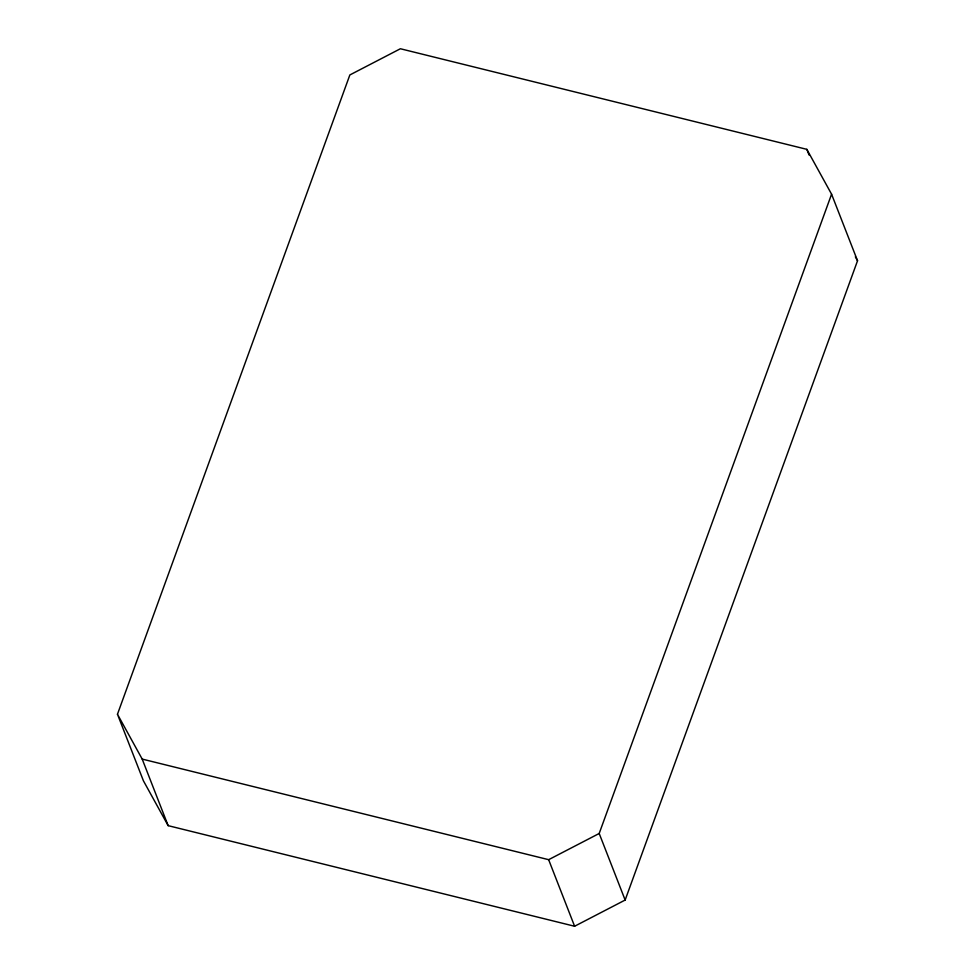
<?xml version="1.0" encoding="UTF-8"?>
<svg xmlns="http://www.w3.org/2000/svg" width="975" height="975" viewBox="0 0 975 975"><rect width="100%" height="100%" fill="white"/><g stroke="black" fill="none" stroke-linecap="round" stroke-linejoin="round"><path stroke-width="1.46" d="M117.463 714.248L349.854 74.953L400.396 48.75L806.849 149.346L831.578 194.183L857.537 260.752L625.146 900.047L574.604 926.25L168.151 825.654L143.423 780.817L117.463 714.248L142.192 759.086L168.151 825.654M625.146 900.047L599.198 833.479L831.578 194.183M142.192 759.086L548.645 859.682L599.198 833.479M855.355 256.791L857.537 260.752M806.849 149.346L809.067 155.013M548.645 859.682L574.604 926.25"/></g></svg>
